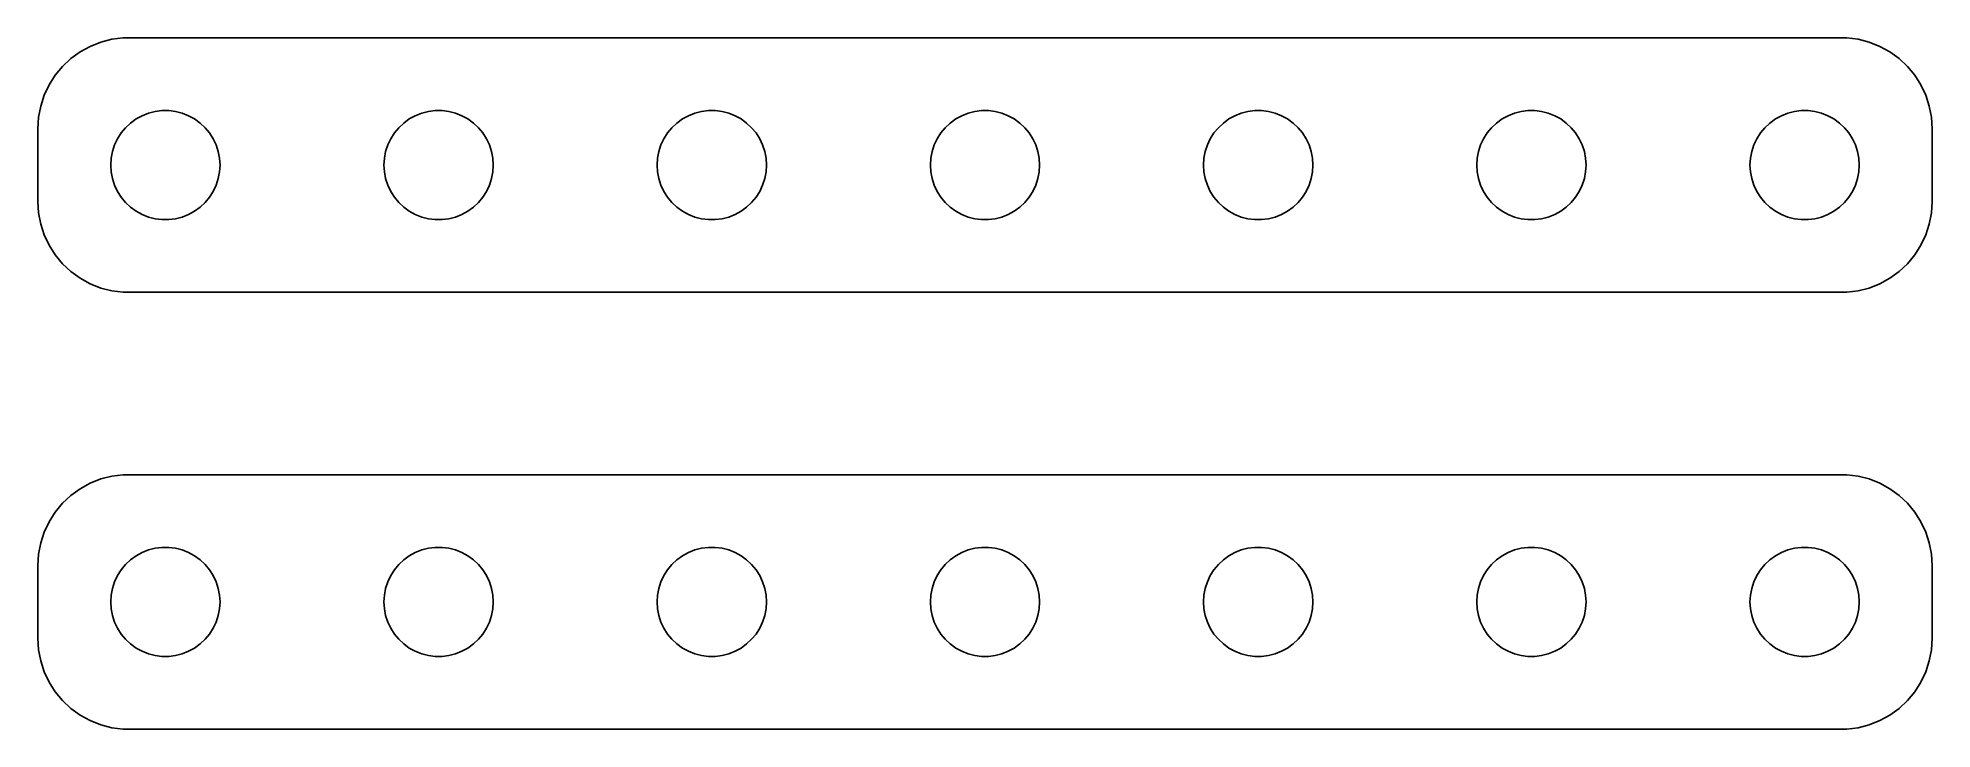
# Model space of a CAD drawing. Header units: metres. Extents: x -52 to 52, y 17 to 55.
import ezdxf

# ---------------------------------------------------------------- set-up
doc = ezdxf.new("R2010")
doc.units = ezdxf.units.M

msp = doc.modelspace()

# ---------------------------------------------------------------- linework, layer by layer
for p, q in [((-49.6791, 54.2216), (-50.1871, 53.8526)), ((-49.1289, 54.5241), (-49.6791, 54.2216)), ((-48.5451, 54.7553), (-49.1289, 54.5241)), ((-47.9369, 54.9114), (-48.5451, 54.7553)), ((-47.3139, 54.9901), (-47.9369, 54.9114)), ((47.3139, 54.9901), (-47.3139, 54.9901)), ((47.9369, 54.9114), (47.3139, 54.9901)), ((48.5451, 54.7553), (47.9369, 54.9114)), ((49.1289, 54.5241), (48.5451, 54.7553)), ((49.6791, 54.2216), (49.1289, 54.5241)), ((50.1871, 53.8526), (49.6791, 54.2216)), ((-50.6448, 53.4227), (-51.0451, 52.9389)), ((-50.1871, 53.8526), (-50.6448, 53.4227)), ((50.6448, 53.4227), (50.1871, 53.8526)), ((51.0451, 52.9389), (50.6448, 53.4227)), ((-51.3815, 52.4088), (-51.6489, 51.8406)), ((-51.0451, 52.9389), (-51.3815, 52.4088)), ((51.3815, 52.4088), (51.0451, 52.9389)), ((51.6489, 51.8406), (51.3815, 52.4088)), ((-51.8429, 51.2434), (-51.9606, 50.6267)), ((-51.6489, 51.8406), (-51.8429, 51.2434)), ((-45.5621, 50.9469), (-45.1884, 50.9941)), ((-45.1884, 50.9941), (-44.8116, 50.9941)), ((-44.8116, 50.9941), (-44.4379, 50.9469)), ((-30.5621, 50.9469), (-30.1884, 50.9941)), ((-30.1884, 50.9941), (-29.8116, 50.9941)), ((-29.8116, 50.9941), (-29.4379, 50.9469)), ((-15.5621, 50.9469), (-15.1884, 50.9941)), ((-15.1884, 50.9941), (-14.8116, 50.9941)), ((-14.8116, 50.9941), (-14.4379, 50.9469)), ((-0.56213, 50.9469), (-0.18837, 50.9941)), ((-0.18837, 50.9941), (0.18837, 50.9941)), ((0.18837, 50.9941), (0.56213, 50.9469)), ((14.4379, 50.9469), (14.8116, 50.9941)), ((14.8116, 50.9941), (15.1884, 50.9941)), ((15.1884, 50.9941), (15.5621, 50.9469)), ((29.4379, 50.9469), (29.8116, 50.9941)), ((29.8116, 50.9941), (30.1884, 50.9941)), ((30.1884, 50.9941), (30.5621, 50.9469)), ((44.4379, 50.9469), (44.8116, 50.9941)), ((44.8116, 50.9941), (45.1884, 50.9941)), ((45.1884, 50.9941), (45.5621, 50.9469)), ((51.8429, 51.2434), (51.6489, 51.8406)), ((51.9606, 50.6267), (51.8429, 51.2434)), ((-51.9606, 50.6267), (-52, 50)), ((-52, 50), (-52, 46)), ((-47.427, 49.7634), (-47.1869, 50.0536)), ((-47.1869, 50.0536), (-46.9123, 50.3115)), ((-46.9123, 50.3115), (-46.6075, 50.533)), ((-46.6075, 50.533), (-46.2773, 50.7145)), ((-46.2773, 50.7145), (-45.927, 50.8532)), ((-45.927, 50.8532), (-45.5621, 50.9469)), ((-44.4379, 50.9469), (-44.0729, 50.8532)), ((-44.0729, 50.8532), (-43.7227, 50.7145)), ((-43.7227, 50.7145), (-43.3925, 50.533)), ((-43.3925, 50.533), (-43.0877, 50.3115)), ((-43.0877, 50.3115), (-42.8131, 50.0536)), ((-42.8131, 50.0536), (-42.5729, 49.7634)), ((-32.427, 49.7634), (-32.1869, 50.0536)), ((-32.1869, 50.0536), (-31.9123, 50.3115)), ((-31.9123, 50.3115), (-31.6075, 50.533)), ((-31.6075, 50.533), (-31.2773, 50.7145)), ((-31.2773, 50.7145), (-30.927, 50.8532)), ((-30.927, 50.8532), (-30.5621, 50.9469)), ((-29.4379, 50.9469), (-29.0729, 50.8532)), ((-29.0729, 50.8532), (-28.7227, 50.7145)), ((-28.7227, 50.7145), (-28.3925, 50.533)), ((-28.3925, 50.533), (-28.0877, 50.3115)), ((-28.0877, 50.3115), (-27.8131, 50.0536)), ((-27.8131, 50.0536), (-27.5729, 49.7634)), ((-17.427, 49.7634), (-17.1869, 50.0536)), ((-17.1869, 50.0536), (-16.9123, 50.3115)), ((-16.9123, 50.3115), (-16.6075, 50.533)), ((-16.6075, 50.533), (-16.2773, 50.7145)), ((-16.2773, 50.7145), (-15.927, 50.8532)), ((-15.927, 50.8532), (-15.5621, 50.9469)), ((-14.4379, 50.9469), (-14.0729, 50.8532)), ((-14.0729, 50.8532), (-13.7227, 50.7145)), ((-13.7227, 50.7145), (-13.3925, 50.533)), ((-13.3925, 50.533), (-13.0877, 50.3115)), ((-13.0877, 50.3115), (-12.8131, 50.0536)), ((-12.8131, 50.0536), (-12.5729, 49.7634)), ((-2.42705, 49.7634), (-2.1869, 50.0536)), ((-2.1869, 50.0536), (-1.91226, 50.3115)), ((-1.91226, 50.3115), (-1.60747, 50.533)), ((-1.60747, 50.533), (-1.27733, 50.7145)), ((-1.27733, 50.7145), (-0.92705, 50.8532)), ((-0.92705, 50.8532), (-0.56213, 50.9469)), ((0.56213, 50.9469), (0.92705, 50.8532)), ((0.92705, 50.8532), (1.27733, 50.7145)), ((1.27733, 50.7145), (1.60747, 50.533)), ((1.60747, 50.533), (1.91226, 50.3115)), ((1.91226, 50.3115), (2.1869, 50.0536)), ((2.1869, 50.0536), (2.42705, 49.7634)), ((12.5729, 49.7634), (12.8131, 50.0536)), ((12.8131, 50.0536), (13.0877, 50.3115)), ((13.0877, 50.3115), (13.3925, 50.533)), ((13.3925, 50.533), (13.7227, 50.7145)), ((13.7227, 50.7145), (14.0729, 50.8532)), ((14.0729, 50.8532), (14.4379, 50.9469)), ((15.5621, 50.9469), (15.927, 50.8532)), ((15.927, 50.8532), (16.2773, 50.7145)), ((16.2773, 50.7145), (16.6075, 50.533)), ((16.6075, 50.533), (16.9123, 50.3115)), ((16.9123, 50.3115), (17.1869, 50.0536)), ((17.1869, 50.0536), (17.427, 49.7634)), ((27.5729, 49.7634), (27.8131, 50.0536)), ((27.8131, 50.0536), (28.0877, 50.3115)), ((28.0877, 50.3115), (28.3925, 50.533)), ((28.3925, 50.533), (28.7227, 50.7145)), ((28.7227, 50.7145), (29.0729, 50.8532)), ((29.0729, 50.8532), (29.4379, 50.9469)), ((30.5621, 50.9469), (30.927, 50.8532)), ((30.927, 50.8532), (31.2773, 50.7145)), ((31.2773, 50.7145), (31.6075, 50.533)), ((31.6075, 50.533), (31.9123, 50.3115)), ((31.9123, 50.3115), (32.1869, 50.0536)), ((32.1869, 50.0536), (32.427, 49.7634)), ((42.5729, 49.7634), (42.8131, 50.0536)), ((42.8131, 50.0536), (43.0877, 50.3115)), ((43.0877, 50.3115), (43.3925, 50.533)), ((43.3925, 50.533), (43.7227, 50.7145)), ((43.7227, 50.7145), (44.0729, 50.8532)), ((44.0729, 50.8532), (44.4379, 50.9469)), ((45.5621, 50.9469), (45.927, 50.8532)), ((45.927, 50.8532), (46.2773, 50.7145)), ((46.2773, 50.7145), (46.6075, 50.533)), ((46.6075, 50.533), (46.9123, 50.3115)), ((46.9123, 50.3115), (47.1869, 50.0536)), ((47.1869, 50.0536), (47.427, 49.7634)), ((52, 50), (51.9606, 50.6267)), ((52, 46), (52, 50)), ((-47.9057, 48.7461), (-47.7893, 49.1044)), ((-47.7893, 49.1044), (-47.6289, 49.4453)), ((-47.6289, 49.4453), (-47.427, 49.7634)), ((-42.5729, 49.7634), (-42.3711, 49.4453)), ((-42.3711, 49.4453), (-42.2107, 49.1044)), ((-42.2107, 49.1044), (-42.0942, 48.7461)), ((-32.9057, 48.7461), (-32.7893, 49.1044)), ((-32.7893, 49.1044), (-32.6289, 49.4453)), ((-32.6289, 49.4453), (-32.427, 49.7634)), ((-27.5729, 49.7634), (-27.3711, 49.4453)), ((-27.3711, 49.4453), (-27.2107, 49.1044)), ((-27.2107, 49.1044), (-27.0942, 48.7461)), ((-17.9057, 48.7461), (-17.7893, 49.1044)), ((-17.7893, 49.1044), (-17.6289, 49.4453)), ((-17.6289, 49.4453), (-17.427, 49.7634)), ((-12.5729, 49.7634), (-12.3711, 49.4453)), ((-12.3711, 49.4453), (-12.2107, 49.1044)), ((-12.2107, 49.1044), (-12.0942, 48.7461)), ((-2.90575, 48.7461), (-2.78932, 49.1044)), ((-2.78932, 49.1044), (-2.62891, 49.4453)), ((-2.62891, 49.4453), (-2.42705, 49.7634)), ((2.42705, 49.7634), (2.62891, 49.4453)), ((2.62891, 49.4453), (2.78932, 49.1044)), ((2.78932, 49.1044), (2.90575, 48.7461)), ((12.0942, 48.7461), (12.2107, 49.1044)), ((12.2107, 49.1044), (12.3711, 49.4453)), ((12.3711, 49.4453), (12.5729, 49.7634)), ((17.427, 49.7634), (17.6289, 49.4453)), ((17.6289, 49.4453), (17.7893, 49.1044)), ((17.7893, 49.1044), (17.9057, 48.7461)), ((27.0942, 48.7461), (27.2107, 49.1044)), ((27.2107, 49.1044), (27.3711, 49.4453)), ((27.3711, 49.4453), (27.5729, 49.7634)), ((32.427, 49.7634), (32.6289, 49.4453)), ((32.6289, 49.4453), (32.7893, 49.1044)), ((32.7893, 49.1044), (32.9057, 48.7461)), ((42.0942, 48.7461), (42.2107, 49.1044)), ((42.2107, 49.1044), (42.3711, 49.4453)), ((42.3711, 49.4453), (42.5729, 49.7634)), ((47.427, 49.7634), (47.6289, 49.4453)), ((47.6289, 49.4453), (47.7893, 49.1044)), ((47.7893, 49.1044), (47.9057, 48.7461)), ((-48, 48), (-47.9763, 48.376)), ((-47.9763, 47.624), (-48, 48)), ((-47.9763, 48.376), (-47.9057, 48.7461)), ((-42.0942, 48.7461), (-42.0237, 48.376)), ((-42.0237, 48.376), (-42, 48)), ((-42, 48), (-42.0237, 47.624)), ((-33, 48), (-32.9763, 48.376)), ((-32.9763, 47.624), (-33, 48)), ((-32.9763, 48.376), (-32.9057, 48.7461)), ((-27.0942, 48.7461), (-27.0237, 48.376)), ((-27.0237, 48.376), (-27, 48)), ((-27, 48), (-27.0237, 47.624)), ((-18, 48), (-17.9763, 48.376)), ((-17.9763, 47.624), (-18, 48)), ((-17.9763, 48.376), (-17.9057, 48.7461)), ((-12.0942, 48.7461), (-12.0237, 48.376)), ((-12.0237, 48.376), (-12, 48)), ((-12, 48), (-12.0237, 47.624)), ((-3, 48), (-2.97633, 48.376)), ((-2.97633, 47.624), (-3, 48)), ((-2.97633, 48.376), (-2.90575, 48.7461)), ((2.90575, 48.7461), (2.97633, 48.376)), ((2.97633, 48.376), (3, 48)), ((3, 48), (2.97633, 47.624)), ((12, 48), (12.0237, 48.376)), ((12.0237, 47.624), (12, 48)), ((12.0237, 48.376), (12.0942, 48.7461)), ((17.9057, 48.7461), (17.9763, 48.376)), ((17.9763, 48.376), (18, 48)), ((18, 48), (17.9763, 47.624)), ((27, 48), (27.0237, 48.376)), ((27.0237, 47.624), (27, 48)), ((27.0237, 48.376), (27.0942, 48.7461)), ((32.9057, 48.7461), (32.9763, 48.376)), ((32.9763, 48.376), (33, 48)), ((33, 48), (32.9763, 47.624)), ((42, 48), (42.0237, 48.376)), ((42.0237, 47.624), (42, 48)), ((42.0237, 48.376), (42.0942, 48.7461)), ((47.9057, 48.7461), (47.9763, 48.376)), ((47.9763, 48.376), (48, 48)), ((48, 48), (47.9763, 47.624)), ((-47.9057, 47.2539), (-47.9763, 47.624)), ((-47.7893, 46.8956), (-47.9057, 47.2539)), ((-47.6289, 46.5547), (-47.7893, 46.8956)), ((-42.2107, 46.8956), (-42.3711, 46.5547)), ((-42.0942, 47.2539), (-42.2107, 46.8956)), ((-42.0237, 47.624), (-42.0942, 47.2539)), ((-32.9057, 47.2539), (-32.9763, 47.624)), ((-32.7893, 46.8956), (-32.9057, 47.2539)), ((-32.6289, 46.5547), (-32.7893, 46.8956)), ((-27.2107, 46.8956), (-27.3711, 46.5547)), ((-27.0942, 47.2539), (-27.2107, 46.8956)), ((-27.0237, 47.624), (-27.0942, 47.2539)), ((-17.9057, 47.2539), (-17.9763, 47.624)), ((-17.7893, 46.8956), (-17.9057, 47.2539)), ((-17.6289, 46.5547), (-17.7893, 46.8956)), ((-12.2107, 46.8956), (-12.3711, 46.5547)), ((-12.0942, 47.2539), (-12.2107, 46.8956)), ((-12.0237, 47.624), (-12.0942, 47.2539)), ((-2.90575, 47.2539), (-2.97633, 47.624)), ((-2.78932, 46.8956), (-2.90575, 47.2539)), ((-2.62891, 46.5547), (-2.78932, 46.8956)), ((2.78932, 46.8956), (2.62891, 46.5547)), ((2.90575, 47.2539), (2.78932, 46.8956)), ((2.97633, 47.624), (2.90575, 47.2539)), ((12.0942, 47.2539), (12.0237, 47.624)), ((12.2107, 46.8956), (12.0942, 47.2539)), ((12.3711, 46.5547), (12.2107, 46.8956)), ((17.7893, 46.8956), (17.6289, 46.5547)), ((17.9057, 47.2539), (17.7893, 46.8956)), ((17.9763, 47.624), (17.9057, 47.2539)), ((27.0942, 47.2539), (27.0237, 47.624)), ((27.2107, 46.8956), (27.0942, 47.2539)), ((27.3711, 46.5547), (27.2107, 46.8956)), ((32.7893, 46.8956), (32.6289, 46.5547)), ((32.9057, 47.2539), (32.7893, 46.8956)), ((32.9763, 47.624), (32.9057, 47.2539)), ((42.0942, 47.2539), (42.0237, 47.624)), ((42.2107, 46.8956), (42.0942, 47.2539)), ((42.3711, 46.5547), (42.2107, 46.8956)), ((47.7893, 46.8956), (47.6289, 46.5547)), ((47.9057, 47.2539), (47.7893, 46.8956)), ((47.9763, 47.624), (47.9057, 47.2539)), ((-52, 46), (-51.9606, 45.3733)), ((-47.427, 46.2366), (-47.6289, 46.5547)), ((-47.1869, 45.9464), (-47.427, 46.2366)), ((-46.9123, 45.6885), (-47.1869, 45.9464)), ((-42.8131, 45.9464), (-43.0877, 45.6885)), ((-42.5729, 46.2366), (-42.8131, 45.9464)), ((-42.3711, 46.5547), (-42.5729, 46.2366)), ((-32.427, 46.2366), (-32.6289, 46.5547)), ((-32.1869, 45.9464), (-32.427, 46.2366)), ((-31.9123, 45.6885), (-32.1869, 45.9464)), ((-27.8131, 45.9464), (-28.0877, 45.6885)), ((-27.5729, 46.2366), (-27.8131, 45.9464)), ((-27.3711, 46.5547), (-27.5729, 46.2366)), ((-17.427, 46.2366), (-17.6289, 46.5547)), ((-17.1869, 45.9464), (-17.427, 46.2366)), ((-16.9123, 45.6885), (-17.1869, 45.9464)), ((-12.8131, 45.9464), (-13.0877, 45.6885)), ((-12.5729, 46.2366), (-12.8131, 45.9464)), ((-12.3711, 46.5547), (-12.5729, 46.2366)), ((-2.42705, 46.2366), (-2.62891, 46.5547)), ((-2.1869, 45.9464), (-2.42705, 46.2366)), ((-1.91226, 45.6885), (-2.1869, 45.9464)), ((2.1869, 45.9464), (1.91226, 45.6885)), ((2.42705, 46.2366), (2.1869, 45.9464)), ((2.62891, 46.5547), (2.42705, 46.2366)), ((12.5729, 46.2366), (12.3711, 46.5547)), ((12.8131, 45.9464), (12.5729, 46.2366)), ((13.0877, 45.6885), (12.8131, 45.9464)), ((17.1869, 45.9464), (16.9123, 45.6885)), ((17.427, 46.2366), (17.1869, 45.9464)), ((17.6289, 46.5547), (17.427, 46.2366)), ((27.5729, 46.2366), (27.3711, 46.5547)), ((27.8131, 45.9464), (27.5729, 46.2366)), ((28.0877, 45.6885), (27.8131, 45.9464)), ((32.1869, 45.9464), (31.9123, 45.6885)), ((32.427, 46.2366), (32.1869, 45.9464)), ((32.6289, 46.5547), (32.427, 46.2366)), ((42.5729, 46.2366), (42.3711, 46.5547)), ((42.8131, 45.9464), (42.5729, 46.2366)), ((43.0877, 45.6885), (42.8131, 45.9464)), ((47.1869, 45.9464), (46.9123, 45.6885)), ((47.427, 46.2366), (47.1869, 45.9464)), ((47.6289, 46.5547), (47.427, 46.2366)), ((51.9606, 45.3733), (52, 46)), ((-51.9606, 45.3733), (-51.8429, 44.7566)), ((-51.8429, 44.7566), (-51.6489, 44.1594)), ((-46.6075, 45.467), (-46.9123, 45.6885)), ((-46.2773, 45.2855), (-46.6075, 45.467)), ((-45.927, 45.1468), (-46.2773, 45.2855)), ((-45.5621, 45.0531), (-45.927, 45.1468)), ((-45.1884, 45.0059), (-45.5621, 45.0531)), ((-44.8116, 45.0059), (-45.1884, 45.0059)), ((-44.4379, 45.0531), (-44.8116, 45.0059)), ((-44.0729, 45.1468), (-44.4379, 45.0531)), ((-43.7227, 45.2855), (-44.0729, 45.1468)), ((-43.3925, 45.467), (-43.7227, 45.2855)), ((-43.0877, 45.6885), (-43.3925, 45.467)), ((-31.6075, 45.467), (-31.9123, 45.6885)), ((-31.2773, 45.2855), (-31.6075, 45.467)), ((-30.927, 45.1468), (-31.2773, 45.2855)), ((-30.5621, 45.0531), (-30.927, 45.1468)), ((-30.1884, 45.0059), (-30.5621, 45.0531)), ((-29.8116, 45.0059), (-30.1884, 45.0059)), ((-29.4379, 45.0531), (-29.8116, 45.0059)), ((-29.0729, 45.1468), (-29.4379, 45.0531)), ((-28.7227, 45.2855), (-29.0729, 45.1468)), ((-28.3925, 45.467), (-28.7227, 45.2855)), ((-28.0877, 45.6885), (-28.3925, 45.467)), ((-16.6075, 45.467), (-16.9123, 45.6885)), ((-16.2773, 45.2855), (-16.6075, 45.467)), ((-15.927, 45.1468), (-16.2773, 45.2855)), ((-15.5621, 45.0531), (-15.927, 45.1468)), ((-15.1884, 45.0059), (-15.5621, 45.0531)), ((-14.8116, 45.0059), (-15.1884, 45.0059)), ((-14.4379, 45.0531), (-14.8116, 45.0059)), ((-14.0729, 45.1468), (-14.4379, 45.0531)), ((-13.7227, 45.2855), (-14.0729, 45.1468)), ((-13.3925, 45.467), (-13.7227, 45.2855)), ((-13.0877, 45.6885), (-13.3925, 45.467)), ((-1.60747, 45.467), (-1.91226, 45.6885)), ((-1.27733, 45.2855), (-1.60747, 45.467)), ((-0.92705, 45.1468), (-1.27733, 45.2855)), ((-0.56213, 45.0531), (-0.92705, 45.1468)), ((-0.18837, 45.0059), (-0.56213, 45.0531)), ((0.18837, 45.0059), (-0.18837, 45.0059)), ((0.56213, 45.0531), (0.18837, 45.0059)), ((0.92705, 45.1468), (0.56213, 45.0531)), ((1.27733, 45.2855), (0.92705, 45.1468)), ((1.60747, 45.467), (1.27733, 45.2855)), ((1.91226, 45.6885), (1.60747, 45.467)), ((13.3925, 45.467), (13.0877, 45.6885)), ((13.7227, 45.2855), (13.3925, 45.467)), ((14.0729, 45.1468), (13.7227, 45.2855)), ((14.4379, 45.0531), (14.0729, 45.1468)), ((14.8116, 45.0059), (14.4379, 45.0531)), ((15.1884, 45.0059), (14.8116, 45.0059)), ((15.5621, 45.0531), (15.1884, 45.0059)), ((15.927, 45.1468), (15.5621, 45.0531)), ((16.2773, 45.2855), (15.927, 45.1468)), ((16.6075, 45.467), (16.2773, 45.2855)), ((16.9123, 45.6885), (16.6075, 45.467)), ((28.3925, 45.467), (28.0877, 45.6885)), ((28.7227, 45.2855), (28.3925, 45.467)), ((29.0729, 45.1468), (28.7227, 45.2855)), ((29.4379, 45.0531), (29.0729, 45.1468)), ((29.8116, 45.0059), (29.4379, 45.0531)), ((30.1884, 45.0059), (29.8116, 45.0059)), ((30.5621, 45.0531), (30.1884, 45.0059)), ((30.927, 45.1468), (30.5621, 45.0531)), ((31.2773, 45.2855), (30.927, 45.1468)), ((31.6075, 45.467), (31.2773, 45.2855)), ((31.9123, 45.6885), (31.6075, 45.467)), ((43.3925, 45.467), (43.0877, 45.6885)), ((43.7227, 45.2855), (43.3925, 45.467)), ((44.0729, 45.1468), (43.7227, 45.2855)), ((44.4379, 45.0531), (44.0729, 45.1468)), ((44.8116, 45.0059), (44.4379, 45.0531)), ((45.1884, 45.0059), (44.8116, 45.0059)), ((45.5621, 45.0531), (45.1884, 45.0059)), ((45.927, 45.1468), (45.5621, 45.0531)), ((46.2773, 45.2855), (45.927, 45.1468)), ((46.6075, 45.467), (46.2773, 45.2855)), ((46.9123, 45.6885), (46.6075, 45.467)), ((51.6489, 44.1594), (51.8429, 44.7566)), ((51.8429, 44.7566), (51.9606, 45.3733)), ((-51.6489, 44.1594), (-51.3815, 43.5912)), ((51.3815, 43.5912), (51.6489, 44.1594)), ((-51.3815, 43.5912), (-51.0451, 43.0611)), ((-51.0451, 43.0611), (-50.6448, 42.5773)), ((50.6448, 42.5773), (51.0451, 43.0611)), ((51.0451, 43.0611), (51.3815, 43.5912)), ((-50.6448, 42.5773), (-50.1871, 42.1474)), ((-50.1871, 42.1474), (-49.6791, 41.7784)), ((-49.6791, 41.7784), (-49.1289, 41.4759)), ((49.1289, 41.4759), (49.6791, 41.7784)), ((49.6791, 41.7784), (50.1871, 42.1474)), ((50.1871, 42.1474), (50.6448, 42.5773)), ((-49.1289, 41.4759), (-48.5451, 41.2447)), ((-48.5451, 41.2447), (-47.9369, 41.0886)), ((-47.9369, 41.0886), (-47.3139, 41.0099)), ((-47.3139, 41.0099), (47.3139, 41.0099)), ((47.3139, 41.0099), (47.9369, 41.0886)), ((47.9369, 41.0886), (48.5451, 41.2447)), ((48.5451, 41.2447), (49.1289, 41.4759)), ((-49.6791, 30.2216), (-50.1871, 29.8526)), ((-49.1289, 30.5241), (-49.6791, 30.2216)), ((-48.5451, 30.7553), (-49.1289, 30.5241)), ((-47.9369, 30.9114), (-48.5451, 30.7553)), ((-47.3139, 30.9901), (-47.9369, 30.9114)), ((47.3139, 30.9901), (-47.3139, 30.9901)), ((47.9369, 30.9114), (47.3139, 30.9901)), ((48.5451, 30.7553), (47.9369, 30.9114)), ((49.1289, 30.5241), (48.5451, 30.7553)), ((49.6791, 30.2216), (49.1289, 30.5241)), ((50.1871, 29.8526), (49.6791, 30.2216)), ((-50.6448, 29.4227), (-51.0451, 28.9389)), ((-50.1871, 29.8526), (-50.6448, 29.4227)), ((50.6448, 29.4227), (50.1871, 29.8526)), ((51.0451, 28.9389), (50.6448, 29.4227)), ((-51.3815, 28.4088), (-51.6489, 27.8406)), ((-51.0451, 28.9389), (-51.3815, 28.4088)), ((51.3815, 28.4088), (51.0451, 28.9389)), ((51.6489, 27.8406), (51.3815, 28.4088)), ((-51.8429, 27.2434), (-51.9606, 26.6267)), ((-51.6489, 27.8406), (-51.8429, 27.2434)), ((51.8429, 27.2434), (51.6489, 27.8406)), ((51.9606, 26.6267), (51.8429, 27.2434)), ((-51.9606, 26.6267), (-52, 26)), ((-52, 26), (-52, 22)), ((-47.427, 25.7634), (-47.1869, 26.0536)), ((-47.1869, 26.0536), (-46.9123, 26.3115)), ((-46.9123, 26.3115), (-46.6075, 26.533)), ((-46.6075, 26.533), (-46.2773, 26.7145)), ((-46.2773, 26.7145), (-45.927, 26.8532)), ((-45.927, 26.8532), (-45.5621, 26.9469)), ((-45.5621, 26.9469), (-45.1884, 26.9941)), ((-45.1884, 26.9941), (-44.8116, 26.9941)), ((-44.8116, 26.9941), (-44.4379, 26.9469)), ((-44.4379, 26.9469), (-44.0729, 26.8532)), ((-44.0729, 26.8532), (-43.7227, 26.7145)), ((-43.7227, 26.7145), (-43.3925, 26.533)), ((-43.3925, 26.533), (-43.0877, 26.3115)), ((-43.0877, 26.3115), (-42.8131, 26.0536)), ((-42.8131, 26.0536), (-42.5729, 25.7634)), ((-32.427, 25.7634), (-32.1869, 26.0536)), ((-32.1869, 26.0536), (-31.9123, 26.3115)), ((-31.9123, 26.3115), (-31.6075, 26.533)), ((-31.6075, 26.533), (-31.2773, 26.7145)), ((-31.2773, 26.7145), (-30.927, 26.8532)), ((-30.927, 26.8532), (-30.5621, 26.9469)), ((-30.5621, 26.9469), (-30.1884, 26.9941)), ((-30.1884, 26.9941), (-29.8116, 26.9941)), ((-29.8116, 26.9941), (-29.4379, 26.9469)), ((-29.4379, 26.9469), (-29.0729, 26.8532)), ((-29.0729, 26.8532), (-28.7227, 26.7145)), ((-28.7227, 26.7145), (-28.3925, 26.533)), ((-28.3925, 26.533), (-28.0877, 26.3115)), ((-28.0877, 26.3115), (-27.8131, 26.0536)), ((-27.8131, 26.0536), (-27.5729, 25.7634)), ((-17.427, 25.7634), (-17.1869, 26.0536)), ((-17.1869, 26.0536), (-16.9123, 26.3115)), ((-16.9123, 26.3115), (-16.6075, 26.533)), ((-16.6075, 26.533), (-16.2773, 26.7145)), ((-16.2773, 26.7145), (-15.927, 26.8532)), ((-15.927, 26.8532), (-15.5621, 26.9469)), ((-15.5621, 26.9469), (-15.1884, 26.9941)), ((-15.1884, 26.9941), (-14.8116, 26.9941)), ((-14.8116, 26.9941), (-14.4379, 26.9469)), ((-14.4379, 26.9469), (-14.0729, 26.8532)), ((-14.0729, 26.8532), (-13.7227, 26.7145)), ((-13.7227, 26.7145), (-13.3925, 26.533)), ((-13.3925, 26.533), (-13.0877, 26.3115)), ((-13.0877, 26.3115), (-12.8131, 26.0536)), ((-12.8131, 26.0536), (-12.5729, 25.7634)), ((-2.42705, 25.7634), (-2.1869, 26.0536)), ((-2.1869, 26.0536), (-1.91226, 26.3115)), ((-1.91226, 26.3115), (-1.60747, 26.533)), ((-1.60747, 26.533), (-1.27733, 26.7145)), ((-1.27733, 26.7145), (-0.92705, 26.8532)), ((-0.92705, 26.8532), (-0.56213, 26.9469)), ((-0.56213, 26.9469), (-0.18837, 26.9941)), ((-0.18837, 26.9941), (0.18837, 26.9941)), ((0.18837, 26.9941), (0.56213, 26.9469)), ((0.56213, 26.9469), (0.92705, 26.8532)), ((0.92705, 26.8532), (1.27733, 26.7145)), ((1.27733, 26.7145), (1.60747, 26.533)), ((1.60747, 26.533), (1.91226, 26.3115)), ((1.91226, 26.3115), (2.1869, 26.0536)), ((2.1869, 26.0536), (2.42705, 25.7634)), ((12.5729, 25.7634), (12.8131, 26.0536)), ((12.8131, 26.0536), (13.0877, 26.3115)), ((13.0877, 26.3115), (13.3925, 26.533)), ((13.3925, 26.533), (13.7227, 26.7145)), ((13.7227, 26.7145), (14.0729, 26.8532)), ((14.0729, 26.8532), (14.4379, 26.9469)), ((14.4379, 26.9469), (14.8116, 26.9941)), ((14.8116, 26.9941), (15.1884, 26.9941)), ((15.1884, 26.9941), (15.5621, 26.9469)), ((15.5621, 26.9469), (15.927, 26.8532)), ((15.927, 26.8532), (16.2773, 26.7145)), ((16.2773, 26.7145), (16.6075, 26.533)), ((16.6075, 26.533), (16.9123, 26.3115)), ((16.9123, 26.3115), (17.1869, 26.0536)), ((17.1869, 26.0536), (17.427, 25.7634)), ((27.5729, 25.7634), (27.8131, 26.0536)), ((27.8131, 26.0536), (28.0877, 26.3115)), ((28.0877, 26.3115), (28.3925, 26.533)), ((28.3925, 26.533), (28.7227, 26.7145)), ((28.7227, 26.7145), (29.0729, 26.8532)), ((29.0729, 26.8532), (29.4379, 26.9469)), ((29.4379, 26.9469), (29.8116, 26.9941)), ((29.8116, 26.9941), (30.1884, 26.9941)), ((30.1884, 26.9941), (30.5621, 26.9469)), ((30.5621, 26.9469), (30.927, 26.8532)), ((30.927, 26.8532), (31.2773, 26.7145)), ((31.2773, 26.7145), (31.6075, 26.533)), ((31.6075, 26.533), (31.9123, 26.3115)), ((31.9123, 26.3115), (32.1869, 26.0536)), ((32.1869, 26.0536), (32.427, 25.7634)), ((42.5729, 25.7634), (42.8131, 26.0536)), ((42.8131, 26.0536), (43.0877, 26.3115)), ((43.0877, 26.3115), (43.3925, 26.533)), ((43.3925, 26.533), (43.7227, 26.7145)), ((43.7227, 26.7145), (44.0729, 26.8532)), ((44.0729, 26.8532), (44.4379, 26.9469)), ((44.4379, 26.9469), (44.8116, 26.9941)), ((44.8116, 26.9941), (45.1884, 26.9941)), ((45.1884, 26.9941), (45.5621, 26.9469)), ((45.5621, 26.9469), (45.927, 26.8532)), ((45.927, 26.8532), (46.2773, 26.7145)), ((46.2773, 26.7145), (46.6075, 26.533)), ((46.6075, 26.533), (46.9123, 26.3115)), ((46.9123, 26.3115), (47.1869, 26.0536)), ((47.1869, 26.0536), (47.427, 25.7634)), ((52, 26), (51.9606, 26.6267)), ((52, 22), (52, 26)), ((-47.9057, 24.7461), (-47.7893, 25.1044)), ((-47.7893, 25.1044), (-47.6289, 25.4453)), ((-47.6289, 25.4453), (-47.427, 25.7634)), ((-42.5729, 25.7634), (-42.3711, 25.4453)), ((-42.3711, 25.4453), (-42.2107, 25.1044)), ((-42.2107, 25.1044), (-42.0942, 24.7461)), ((-32.9057, 24.7461), (-32.7893, 25.1044)), ((-32.7893, 25.1044), (-32.6289, 25.4453)), ((-32.6289, 25.4453), (-32.427, 25.7634)), ((-27.5729, 25.7634), (-27.3711, 25.4453)), ((-27.3711, 25.4453), (-27.2107, 25.1044)), ((-27.2107, 25.1044), (-27.0942, 24.7461)), ((-17.9057, 24.7461), (-17.7893, 25.1044)), ((-17.7893, 25.1044), (-17.6289, 25.4453)), ((-17.6289, 25.4453), (-17.427, 25.7634)), ((-12.5729, 25.7634), (-12.3711, 25.4453)), ((-12.3711, 25.4453), (-12.2107, 25.1044)), ((-12.2107, 25.1044), (-12.0942, 24.7461)), ((-2.90575, 24.7461), (-2.78932, 25.1044)), ((-2.78932, 25.1044), (-2.62891, 25.4453)), ((-2.62891, 25.4453), (-2.42705, 25.7634)), ((2.42705, 25.7634), (2.62891, 25.4453)), ((2.62891, 25.4453), (2.78932, 25.1044)), ((2.78932, 25.1044), (2.90575, 24.7461)), ((12.0942, 24.7461), (12.2107, 25.1044)), ((12.2107, 25.1044), (12.3711, 25.4453)), ((12.3711, 25.4453), (12.5729, 25.7634)), ((17.427, 25.7634), (17.6289, 25.4453)), ((17.6289, 25.4453), (17.7893, 25.1044)), ((17.7893, 25.1044), (17.9057, 24.7461)), ((27.0942, 24.7461), (27.2107, 25.1044)), ((27.2107, 25.1044), (27.3711, 25.4453)), ((27.3711, 25.4453), (27.5729, 25.7634)), ((32.427, 25.7634), (32.6289, 25.4453)), ((32.6289, 25.4453), (32.7893, 25.1044)), ((32.7893, 25.1044), (32.9057, 24.7461)), ((42.0942, 24.7461), (42.2107, 25.1044)), ((42.2107, 25.1044), (42.3711, 25.4453)), ((42.3711, 25.4453), (42.5729, 25.7634)), ((47.427, 25.7634), (47.6289, 25.4453)), ((47.6289, 25.4453), (47.7893, 25.1044)), ((47.7893, 25.1044), (47.9057, 24.7461)), ((-48, 24), (-47.9763, 24.376)), ((-47.9763, 23.624), (-48, 24)), ((-47.9763, 24.376), (-47.9057, 24.7461)), ((-42.0942, 24.7461), (-42.0237, 24.376)), ((-42.0237, 24.376), (-42, 24)), ((-42, 24), (-42.0237, 23.624)), ((-33, 24), (-32.9763, 24.376)), ((-32.9763, 23.624), (-33, 24)), ((-32.9763, 24.376), (-32.9057, 24.7461)), ((-27.0942, 24.7461), (-27.0237, 24.376)), ((-27.0237, 24.376), (-27, 24)), ((-27, 24), (-27.0237, 23.624)), ((-18, 24), (-17.9763, 24.376)), ((-17.9763, 23.624), (-18, 24)), ((-17.9763, 24.376), (-17.9057, 24.7461)), ((-12.0942, 24.7461), (-12.0237, 24.376)), ((-12.0237, 24.376), (-12, 24)), ((-12, 24), (-12.0237, 23.624)), ((-3, 24), (-2.97633, 24.376)), ((-2.97633, 23.624), (-3, 24)), ((-2.97633, 24.376), (-2.90575, 24.7461)), ((2.90575, 24.7461), (2.97633, 24.376)), ((2.97633, 24.376), (3, 24)), ((3, 24), (2.97633, 23.624)), ((12, 24), (12.0237, 24.376)), ((12.0237, 23.624), (12, 24)), ((12.0237, 24.376), (12.0942, 24.7461)), ((17.9057, 24.7461), (17.9763, 24.376)), ((17.9763, 24.376), (18, 24)), ((18, 24), (17.9763, 23.624)), ((27, 24), (27.0237, 24.376)), ((27.0237, 23.624), (27, 24)), ((27.0237, 24.376), (27.0942, 24.7461)), ((32.9057, 24.7461), (32.9763, 24.376)), ((32.9763, 24.376), (33, 24)), ((33, 24), (32.9763, 23.624)), ((42, 24), (42.0237, 24.376)), ((42.0237, 23.624), (42, 24)), ((42.0237, 24.376), (42.0942, 24.7461)), ((47.9057, 24.7461), (47.9763, 24.376)), ((47.9763, 24.376), (48, 24)), ((48, 24), (47.9763, 23.624)), ((-47.9057, 23.2539), (-47.9763, 23.624)), ((-47.7893, 22.8956), (-47.9057, 23.2539)), ((-47.6289, 22.5547), (-47.7893, 22.8956)), ((-42.2107, 22.8956), (-42.3711, 22.5547)), ((-42.0942, 23.2539), (-42.2107, 22.8956)), ((-42.0237, 23.624), (-42.0942, 23.2539)), ((-32.9057, 23.2539), (-32.9763, 23.624)), ((-32.7893, 22.8956), (-32.9057, 23.2539)), ((-32.6289, 22.5547), (-32.7893, 22.8956)), ((-27.2107, 22.8956), (-27.3711, 22.5547)), ((-27.0942, 23.2539), (-27.2107, 22.8956)), ((-27.0237, 23.624), (-27.0942, 23.2539)), ((-17.9057, 23.2539), (-17.9763, 23.624)), ((-17.7893, 22.8956), (-17.9057, 23.2539)), ((-17.6289, 22.5547), (-17.7893, 22.8956)), ((-12.2107, 22.8956), (-12.3711, 22.5547)), ((-12.0942, 23.2539), (-12.2107, 22.8956)), ((-12.0237, 23.624), (-12.0942, 23.2539)), ((-2.90575, 23.2539), (-2.97633, 23.624)), ((-2.78932, 22.8956), (-2.90575, 23.2539)), ((-2.62891, 22.5547), (-2.78932, 22.8956)), ((2.78932, 22.8956), (2.62891, 22.5547)), ((2.90575, 23.2539), (2.78932, 22.8956)), ((2.97633, 23.624), (2.90575, 23.2539)), ((12.0942, 23.2539), (12.0237, 23.624)), ((12.2107, 22.8956), (12.0942, 23.2539)), ((12.3711, 22.5547), (12.2107, 22.8956)), ((17.7893, 22.8956), (17.6289, 22.5547)), ((17.9057, 23.2539), (17.7893, 22.8956)), ((17.9763, 23.624), (17.9057, 23.2539)), ((27.0942, 23.2539), (27.0237, 23.624)), ((27.2107, 22.8956), (27.0942, 23.2539)), ((27.3711, 22.5547), (27.2107, 22.8956)), ((32.7893, 22.8956), (32.6289, 22.5547)), ((32.9057, 23.2539), (32.7893, 22.8956)), ((32.9763, 23.624), (32.9057, 23.2539)), ((42.0942, 23.2539), (42.0237, 23.624)), ((42.2107, 22.8956), (42.0942, 23.2539)), ((42.3711, 22.5547), (42.2107, 22.8956)), ((47.7893, 22.8956), (47.6289, 22.5547)), ((47.9057, 23.2539), (47.7893, 22.8956)), ((47.9763, 23.624), (47.9057, 23.2539)), ((-52, 22), (-51.9606, 21.3733)), ((-47.427, 22.2366), (-47.6289, 22.5547)), ((-47.1869, 21.9464), (-47.427, 22.2366)), ((-46.9123, 21.6885), (-47.1869, 21.9464)), ((-42.8131, 21.9464), (-43.0877, 21.6885)), ((-42.5729, 22.2366), (-42.8131, 21.9464)), ((-42.3711, 22.5547), (-42.5729, 22.2366)), ((-32.427, 22.2366), (-32.6289, 22.5547)), ((-32.1869, 21.9464), (-32.427, 22.2366)), ((-31.9123, 21.6885), (-32.1869, 21.9464)), ((-27.8131, 21.9464), (-28.0877, 21.6885)), ((-27.5729, 22.2366), (-27.8131, 21.9464)), ((-27.3711, 22.5547), (-27.5729, 22.2366)), ((-17.427, 22.2366), (-17.6289, 22.5547)), ((-17.1869, 21.9464), (-17.427, 22.2366)), ((-16.9123, 21.6885), (-17.1869, 21.9464)), ((-12.8131, 21.9464), (-13.0877, 21.6885)), ((-12.5729, 22.2366), (-12.8131, 21.9464)), ((-12.3711, 22.5547), (-12.5729, 22.2366)), ((-2.42705, 22.2366), (-2.62891, 22.5547)), ((-2.1869, 21.9464), (-2.42705, 22.2366)), ((-1.91226, 21.6885), (-2.1869, 21.9464)), ((2.1869, 21.9464), (1.91226, 21.6885)), ((2.42705, 22.2366), (2.1869, 21.9464)), ((2.62891, 22.5547), (2.42705, 22.2366)), ((12.5729, 22.2366), (12.3711, 22.5547)), ((12.8131, 21.9464), (12.5729, 22.2366)), ((13.0877, 21.6885), (12.8131, 21.9464)), ((17.1869, 21.9464), (16.9123, 21.6885)), ((17.427, 22.2366), (17.1869, 21.9464)), ((17.6289, 22.5547), (17.427, 22.2366)), ((27.5729, 22.2366), (27.3711, 22.5547)), ((27.8131, 21.9464), (27.5729, 22.2366)), ((28.0877, 21.6885), (27.8131, 21.9464)), ((32.1869, 21.9464), (31.9123, 21.6885)), ((32.427, 22.2366), (32.1869, 21.9464)), ((32.6289, 22.5547), (32.427, 22.2366)), ((42.5729, 22.2366), (42.3711, 22.5547)), ((42.8131, 21.9464), (42.5729, 22.2366)), ((43.0877, 21.6885), (42.8131, 21.9464)), ((47.1869, 21.9464), (46.9123, 21.6885)), ((47.427, 22.2366), (47.1869, 21.9464)), ((47.6289, 22.5547), (47.427, 22.2366)), ((51.9606, 21.3733), (52, 22)), ((-51.9606, 21.3733), (-51.8429, 20.7566)), ((-46.6075, 21.467), (-46.9123, 21.6885)), ((-46.2773, 21.2855), (-46.6075, 21.467)), ((-45.927, 21.1468), (-46.2773, 21.2855)), ((-45.5621, 21.0531), (-45.927, 21.1468)), ((-45.1884, 21.0059), (-45.5621, 21.0531)), ((-44.8116, 21.0059), (-45.1884, 21.0059)), ((-44.4379, 21.0531), (-44.8116, 21.0059)), ((-44.0729, 21.1468), (-44.4379, 21.0531)), ((-43.7227, 21.2855), (-44.0729, 21.1468)), ((-43.3925, 21.467), (-43.7227, 21.2855)), ((-43.0877, 21.6885), (-43.3925, 21.467)), ((-31.6075, 21.467), (-31.9123, 21.6885)), ((-31.2773, 21.2855), (-31.6075, 21.467)), ((-30.927, 21.1468), (-31.2773, 21.2855)), ((-30.5621, 21.0531), (-30.927, 21.1468)), ((-30.1884, 21.0059), (-30.5621, 21.0531)), ((-29.8116, 21.0059), (-30.1884, 21.0059)), ((-29.4379, 21.0531), (-29.8116, 21.0059)), ((-29.0729, 21.1468), (-29.4379, 21.0531)), ((-28.7227, 21.2855), (-29.0729, 21.1468)), ((-28.3925, 21.467), (-28.7227, 21.2855)), ((-28.0877, 21.6885), (-28.3925, 21.467)), ((-16.6075, 21.467), (-16.9123, 21.6885)), ((-16.2773, 21.2855), (-16.6075, 21.467)), ((-15.927, 21.1468), (-16.2773, 21.2855)), ((-15.5621, 21.0531), (-15.927, 21.1468)), ((-15.1884, 21.0059), (-15.5621, 21.0531)), ((-14.8116, 21.0059), (-15.1884, 21.0059)), ((-14.4379, 21.0531), (-14.8116, 21.0059)), ((-14.0729, 21.1468), (-14.4379, 21.0531)), ((-13.7227, 21.2855), (-14.0729, 21.1468)), ((-13.3925, 21.467), (-13.7227, 21.2855)), ((-13.0877, 21.6885), (-13.3925, 21.467)), ((-1.60747, 21.467), (-1.91226, 21.6885)), ((-1.27733, 21.2855), (-1.60747, 21.467)), ((-0.92705, 21.1468), (-1.27733, 21.2855)), ((-0.56213, 21.0531), (-0.92705, 21.1468)), ((-0.18837, 21.0059), (-0.56213, 21.0531)), ((0.18837, 21.0059), (-0.18837, 21.0059)), ((0.56213, 21.0531), (0.18837, 21.0059)), ((0.92705, 21.1468), (0.56213, 21.0531)), ((1.27733, 21.2855), (0.92705, 21.1468)), ((1.60747, 21.467), (1.27733, 21.2855)), ((1.91226, 21.6885), (1.60747, 21.467)), ((13.3925, 21.467), (13.0877, 21.6885)), ((13.7227, 21.2855), (13.3925, 21.467)), ((14.0729, 21.1468), (13.7227, 21.2855)), ((14.4379, 21.0531), (14.0729, 21.1468)), ((14.8116, 21.0059), (14.4379, 21.0531)), ((15.1884, 21.0059), (14.8116, 21.0059)), ((15.5621, 21.0531), (15.1884, 21.0059)), ((15.927, 21.1468), (15.5621, 21.0531)), ((16.2773, 21.2855), (15.927, 21.1468)), ((16.6075, 21.467), (16.2773, 21.2855)), ((16.9123, 21.6885), (16.6075, 21.467)), ((28.3925, 21.467), (28.0877, 21.6885)), ((28.7227, 21.2855), (28.3925, 21.467)), ((29.0729, 21.1468), (28.7227, 21.2855)), ((29.4379, 21.0531), (29.0729, 21.1468)), ((29.8116, 21.0059), (29.4379, 21.0531)), ((30.1884, 21.0059), (29.8116, 21.0059)), ((30.5621, 21.0531), (30.1884, 21.0059)), ((30.927, 21.1468), (30.5621, 21.0531)), ((31.2773, 21.2855), (30.927, 21.1468)), ((31.6075, 21.467), (31.2773, 21.2855)), ((31.9123, 21.6885), (31.6075, 21.467)), ((43.3925, 21.467), (43.0877, 21.6885)), ((43.7227, 21.2855), (43.3925, 21.467)), ((44.0729, 21.1468), (43.7227, 21.2855)), ((44.4379, 21.0531), (44.0729, 21.1468)), ((44.8116, 21.0059), (44.4379, 21.0531)), ((45.1884, 21.0059), (44.8116, 21.0059)), ((45.5621, 21.0531), (45.1884, 21.0059)), ((45.927, 21.1468), (45.5621, 21.0531)), ((46.2773, 21.2855), (45.927, 21.1468)), ((46.6075, 21.467), (46.2773, 21.2855)), ((46.9123, 21.6885), (46.6075, 21.467)), ((51.8429, 20.7566), (51.9606, 21.3733)), ((-51.8429, 20.7566), (-51.6489, 20.1594)), ((-51.6489, 20.1594), (-51.3815, 19.5912)), ((51.3815, 19.5912), (51.6489, 20.1594)), ((51.6489, 20.1594), (51.8429, 20.7566)), ((-51.3815, 19.5912), (-51.0451, 19.0611)), ((-51.0451, 19.0611), (-50.6448, 18.5773)), ((50.6448, 18.5773), (51.0451, 19.0611)), ((51.0451, 19.0611), (51.3815, 19.5912)), ((-50.6448, 18.5773), (-50.1871, 18.1474)), ((-50.1871, 18.1474), (-49.6791, 17.7784)), ((-49.6791, 17.7784), (-49.1289, 17.4759)), ((49.1289, 17.4759), (49.6791, 17.7784)), ((49.6791, 17.7784), (50.1871, 18.1474)), ((50.1871, 18.1474), (50.6448, 18.5773)), ((-49.1289, 17.4759), (-48.5451, 17.2447)), ((-48.5451, 17.2447), (-47.9369, 17.0886)), ((-47.9369, 17.0886), (-47.3139, 17.0099)), ((-47.3139, 17.0099), (47.3139, 17.0099)), ((47.3139, 17.0099), (47.9369, 17.0886)), ((47.9369, 17.0886), (48.5451, 17.2447)), ((48.5451, 17.2447), (49.1289, 17.4759))]:
    msp.add_line(p, q)

doc.saveas('drawing.dxf')
